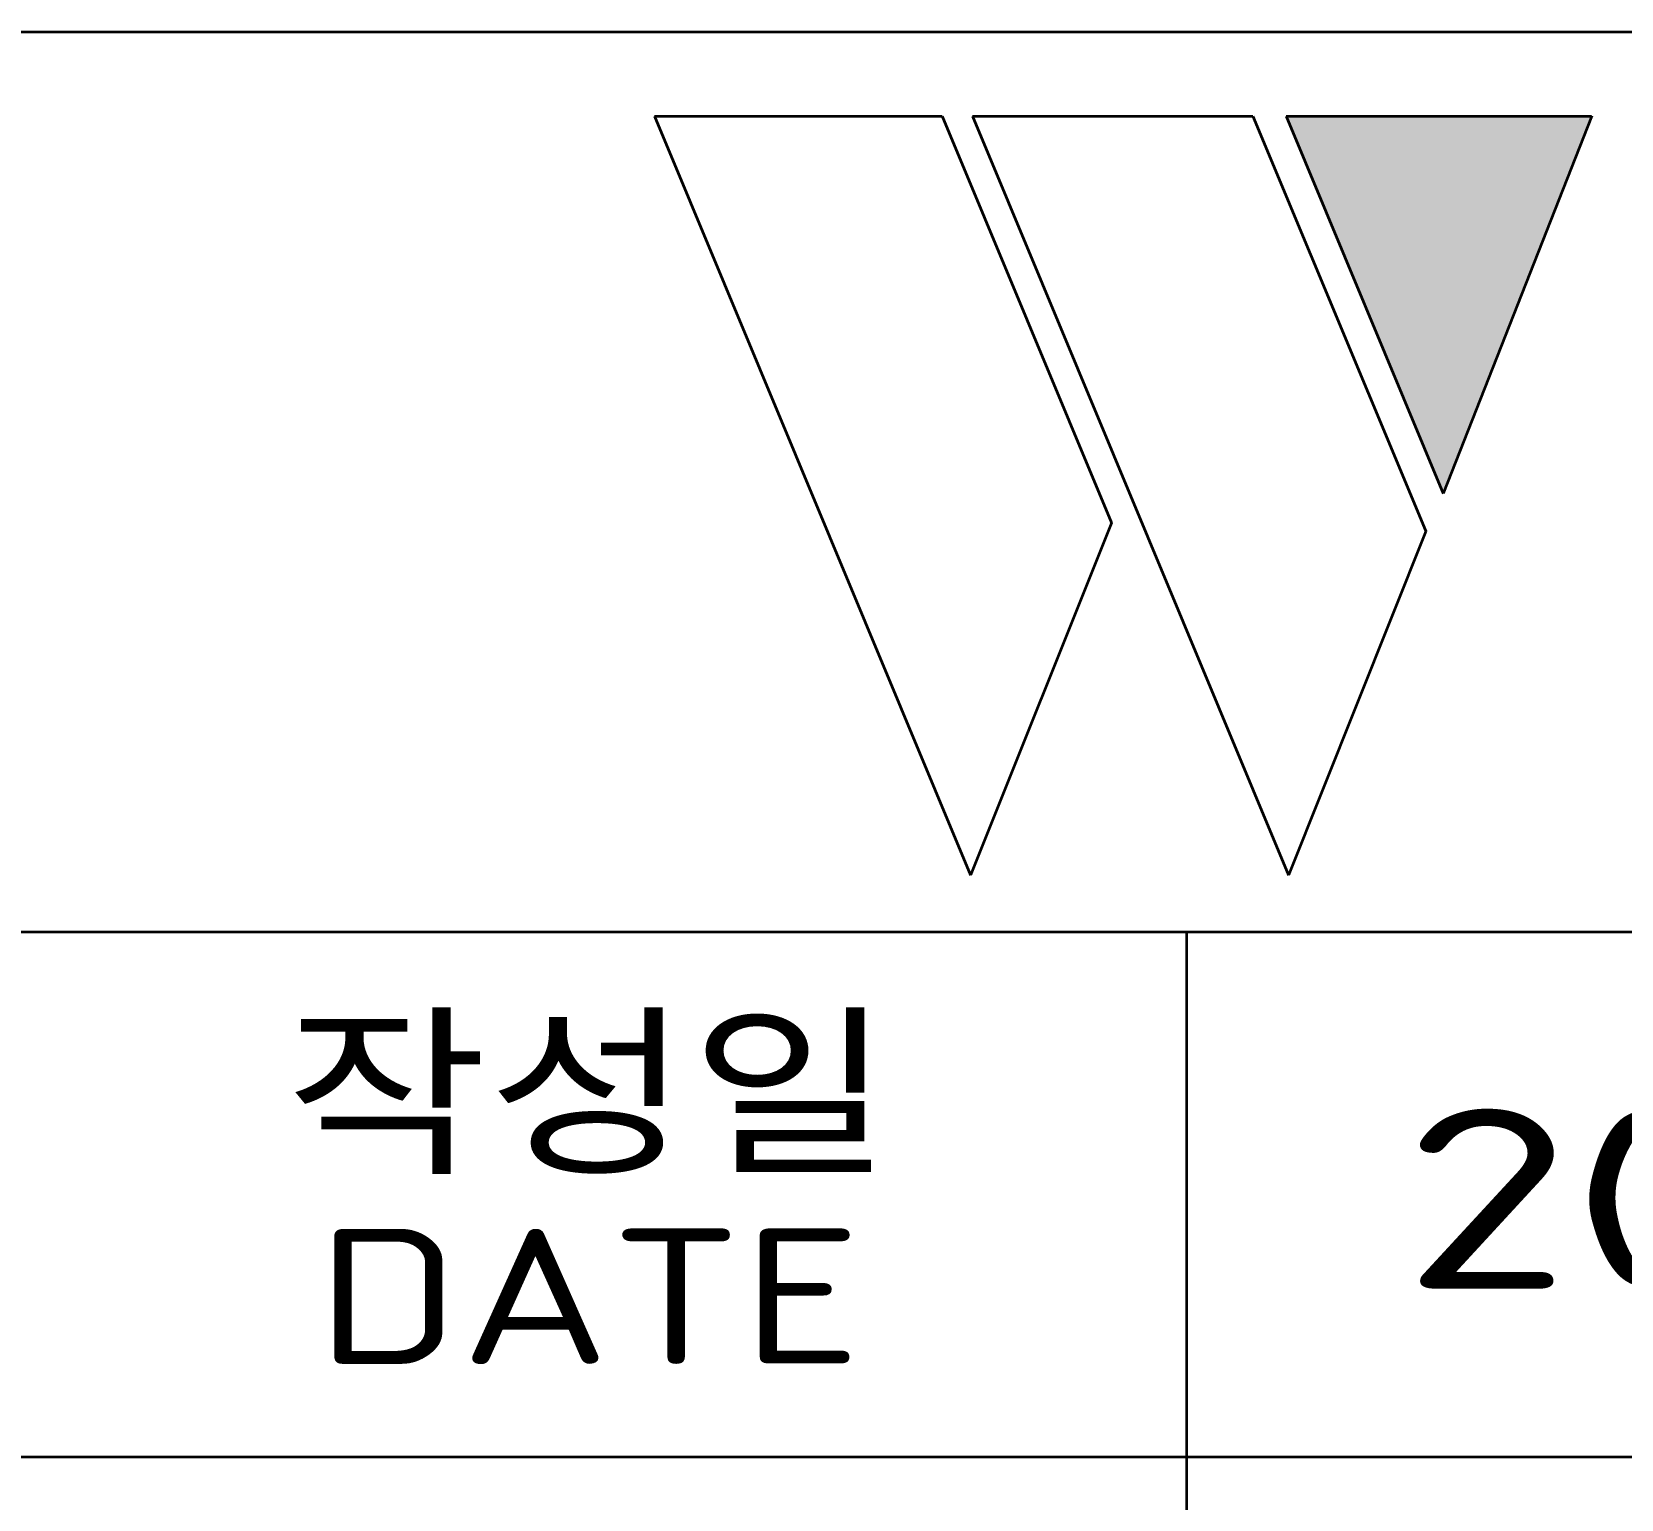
# Model space of a CAD drawing. Extents: x 23 to 417, y 3 to 294.
# Drawn here: x 276.36 to 297.55, y 30.67 to 50.24 of the extents above; entities that cross this region are included whole.
import ezdxf
from ezdxf.enums import TextEntityAlignment as Align

# ---------------------------------------------------------------- set-up
doc = ezdxf.new("R2010")
doc.units = 0
doc.layers.get('0').update_dxf_attribs({"lineweight": 13})
doc.layers.add('5', color=7, linetype='Continuous', lineweight=13)
doc.layers.add('6', color=7, linetype='Continuous', lineweight=13)
doc.styles.get("Standard").update_dxf_attribs({"font": 'isocp.shx'})

msp = doc.modelspace()

# ---------------------------------------------------------------- linework, layer by layer
at = {"color": 7, "lineweight": 35}
for p, q in [((30.238, 50.238), (409.762, 50.238)), ((250.762, 38.238), (337.762, 38.238)), ((291.762, 10.238), (291.762, 38.238)), ((250.762, 31.238), (337.762, 31.238))]:
    msp.add_line(p, q, dxfattribs=at)
at = {"color": 6, "lineweight": 5}
for points in [[(293.085, 49.114), (297.16, 49.114), (295.179, 44.084)], [(293.085, 49.114), (295.179, 44.084), (297.16, 49.114)]]:
    msp.add_solid(points, dxfattribs=at)
at = {"layer": '6', "color": 6, "lineweight": 35, "ltscale": 0.095784}
msp.add_line((284.666, 49.114), (288.498, 49.114), dxfattribs=at)
msp.add_line((284.666, 49.114), (288.498, 49.114), dxfattribs=at)
at = {"layer": '6', "color": 6, "lineweight": 35, "ltscale": 0.274011}
for p, q in [((284.666, 49.114), (288.879, 38.995)), ((284.666, 49.114), (288.879, 38.995)), ((288.903, 49.114), (293.116, 38.995)), ((288.903, 49.114), (293.116, 38.995))]:
    msp.add_line(p, q, dxfattribs=at)
at = {"layer": '6', "color": 6, "lineweight": 35, "ltscale": 0.146861}
msp.add_line((288.498, 49.114), (290.756, 43.691), dxfattribs=at)
msp.add_line((288.498, 49.114), (290.756, 43.691), dxfattribs=at)
at = {"layer": '6', "color": 6, "lineweight": 35, "ltscale": 0.09354}
msp.add_line((288.903, 49.114), (292.644, 49.114), dxfattribs=at)
msp.add_line((288.903, 49.114), (292.644, 49.114), dxfattribs=at)
at = {"layer": '6', "color": 6, "lineweight": 35, "ltscale": 0.149839}
msp.add_line((292.644, 49.114), (294.948, 43.581), dxfattribs=at)
msp.add_line((292.644, 49.114), (294.948, 43.581), dxfattribs=at)
at = {"layer": '6', "color": 6, "lineweight": 35, "ltscale": 0.101879}
msp.add_line((293.085, 49.114), (297.16, 49.114), dxfattribs=at)
msp.add_line((293.085, 49.114), (297.16, 49.114), dxfattribs=at)
at = {"layer": '6', "color": 6, "lineweight": 35, "ltscale": 0.136204}
msp.add_line((293.085, 49.114), (295.179, 44.084), dxfattribs=at)
msp.add_line((293.085, 49.114), (295.179, 44.084), dxfattribs=at)
at = {"layer": '6', "color": 6, "lineweight": 35, "ltscale": 0.13523}
msp.add_line((297.161, 49.117), (295.179, 44.084), dxfattribs=at)
msp.add_line((297.161, 49.117), (295.179, 44.084), dxfattribs=at)
at = {"layer": '6', "color": 6, "lineweight": 35, "ltscale": 0.126406}
msp.add_line((290.756, 43.691), (288.879, 38.995), dxfattribs=at)
msp.add_line((290.756, 43.691), (288.879, 38.995), dxfattribs=at)
at = {"layer": '6', "color": 6, "lineweight": 35, "ltscale": 0.123445}
msp.add_line((294.948, 43.581), (293.116, 38.995), dxfattribs=at)
msp.add_line((294.948, 43.581), (293.116, 38.995), dxfattribs=at)

# ---------------------------------------------------------------- texts
at = {"layer": '5', "color": 7, "lineweight": 13}
for s, height, p, p2 in [('작성일', 1.8, (279.741, 35.2), (287.841, 35.2)), ('2011.07.10', 2.4, (294.634, 33.481), (312.911, 33.481)), ('DATE', 1.8, (280.156, 32.479), (287.425, 32.479))]:
    msp.add_text(s, height=height, dxfattribs=at).set_placement(p, p2, align=Align.FIT)

doc.saveas('drawing.dxf')
